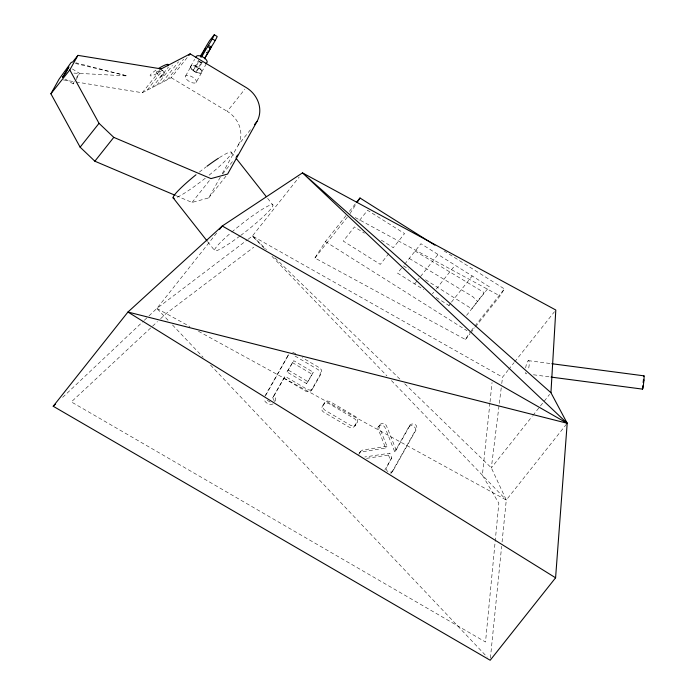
<?xml version="1.0" encoding="UTF-8"?>
<svg xmlns="http://www.w3.org/2000/svg" width="695" height="695" viewBox="0 0 695 695"><rect width="100%" height="100%" fill="white"/><g stroke="black" fill="none" stroke-linecap="round" stroke-linejoin="round"><path stroke-width="0.52" stroke-dasharray="3.48 2.61" d="M490.401 658.096L501.642 546.27M502.077 541.97L506.29 500.035L491.339 467.857L404.177 383.266M489.914 402.952L482.382 475.172L498.836 503.241L485.527 641.998L71.333 401.918L157.452 321.637M490.027 401.875L492.051 382.476M501.234 387.827L491.339 467.857L532.188 416.348M501.764 383.562L502.555 377.159L507.949 370.357M378.262 426.739C379.887 423.898 384.213 424.975 385.16 427.842L394.751 451.846L396.15 449.986L386.55 425.992C384.674 421.04 378.315 423.672 377.837 428.077L385.577 448.093L361.218 451.915L359.975 452.332L358.707 454.547M379.652 424.888L379.453 427.59L386.976 446.233L385.577 448.093M386.976 446.233L362.616 450.056L360.505 451.437L360.227 454.113M275.368 401.093L275.628 398.4L273.839 396.176L285.037 376.29L307.763 389.704L310.535 390.147L312.68 388.601L321.481 372.98L321.716 370.296L319.952 368.063L302.342 357.673M384.795 470.089L391.728 457.84L389.834 453.183L364.797 456.98M74.226 81.463L73.192 83.886L74.6 82.062M190.699 66.399L194.643 59.336M185.608 75.972L191.029 66.26M202.132 62.428L198.692 68.588L195.894 72.124L193.01 70.386L198.909 59.831M193.01 70.386L195.816 66.859L199.257 60.7M195.894 72.124L201.793 61.568M201.715 72.002L206.154 64.053M196.086 82.496A6.203 2.737 29.2 0 0 189.874 75.825A6.203 2.737 29.2 0 0 186.573 79.378A6.203 2.737 29.2 0 0 196.086 82.496L201.507 72.784A6.203 2.737 29.2 0 0 195.304 66.112A6.203 2.737 29.2 0 0 192.002 69.665A6.203 2.737 29.2 0 0 201.507 72.784M176.174 195.712L192.037 202.445L208.691 197.919L220.723 176.4M222.304 173.559L238.142 145.229L251.182 128.792M264.83 396.289L288.616 354.476M265.69 395.377L288.555 354.798M287 372.007L293.724 360.696L313.297 372.251L307.972 381.711L306.573 383.562L287 372.007L293.724 360.696M274.386 401.641L273.561 398.982L272.44 398.027L285.037 376.29M306.573 383.562L313.297 372.251M283.647 378.149L306.365 391.554L309.136 391.997L311.291 390.451L320.091 374.831L320.317 372.146L318.562 369.922L293.533 355.154M323.531 404.403C321.698 406.54 320.56 410.319 323.522 412.039L349.55 427.399C354.546 429.762 360.714 420.084 355.866 416.809L329.847 401.449L327.145 400.972L325.851 401.493L323.531 404.403L325.746 402.831L328.448 403.3L354.476 418.659C357.447 420.345 356.344 424.106 354.511 426.226M324.921 402.553C323.097 404.681 321.959 408.469 324.921 410.189L350.949 425.548L353.746 425.983L355.91 424.376M394.751 451.846L408.599 427.26C409.937 421.639 418.894 423.681 416.444 429.215L393.057 470.741L390.772 473.616M391.728 457.84L386.185 468.23L387.019 470.897L389.504 472.357L392.171 471.757L393.057 470.741M396.15 449.986L409.998 425.41M391.659 472.591L415.054 431.065C417.339 427.164 410.858 423.255 408.599 427.26M76.189 79.586L79.551 73.349L72.419 69.013M76.493 77.553L79.482 73.27M346.023 215.598L325.416 241.582L314.896 258.019L465.459 339.534L469.82 332.479M475.432 326.963L500.026 295.957L504.388 288.903L444.07 250.93M350.045 213.53L356.474 203.479M272.44 398.027L273.839 396.176M311.291 390.451L312.68 388.601M359.107 453.288L360.505 451.437M366.534 458.353L388.444 455.034L389.834 453.183M147.218 90.176L162.595 70.169M76.12 81.975L142.293 92.739L159.902 70.543M152.144 87.613L168.442 67.068M156.792 85.198L172.438 65.469M162.213 82.375L178.511 61.829M167.33 79.717L183.628 59.162M142.293 92.739L171.222 77.692L188.18 56.321M238.142 145.229A26.106 23.361 38.4 0 0 227.239 111.365L244.848 89.169M192.037 202.445L210.29 179.432M222.678 173.932L233.763 159.954M208.691 197.919L226.301 175.722M149.008 315.86L156.862 308.45L217.535 231.948M248.115 239.271L252.415 236.005L299.154 177.086M349.35 211.41L355.996 203.027M314.896 258.019L347.465 216.953M359.628 220.272L367.542 210.29L404.56 233.59L393.344 247.724L379.8 239.202M388.844 253.562L380.278 264.369L343.261 241.069L354.467 226.935L364.397 233.181M401.467 268.279L397.583 273.161L423.663 289.58M404.707 264.187L420.944 243.719L489.28 286.74L466.571 315.365M414.672 283.916L417.261 280.658M417.904 279.842L419.198 278.209M420.492 276.575L438.024 254.474M432.403 293.855L433.697 292.221M436.286 288.964L455.112 265.229M448.84 305.426L450.786 302.977M451.437 302.16L472.2 275.985M471.149 330.803L504.388 288.903M465.459 339.534L470.107 333.669M470.776 332.827L474.763 327.805M508.618 369.514L514.013 362.712M514.682 361.86L554.454 311.725M532.856 415.506L543.577 401.997M544.246 401.154L549.597 394.404M198.449 331.254L506.29 500.035L567.198 423.255M287.687 355.71L288.573 354.711M62.637 397.366L143.509 321.047M144.299 320.299L148.226 316.599M160.614 318.692L166.148 313.541L253.736 247.22M168.042 320.247L156.862 308.45L247.255 239.923M273.074 403.96C269.556 405.68 264.126 402.414 263.883 398.53M73.887 73.105L127.298 75.946L75.842 62.802M528.296 360.636L551.126 363.633M533.43 374.77L549.997 376.951M63.306 79.89L75.051 81.802M75.355 63.436L127.298 75.946M292.664 352.252L295.862 353.842M355.18 217.535L500.026 295.957M156.862 308.45L189.9 326.563M264.447 248.515L252.415 236.005L502.555 377.159M292.326 362.555L311.899 374.11M288.39 370.157L307.972 381.711M267.228 400.294L270.451 402.197M195.816 66.859L198.692 68.588M171.222 77.692L227.239 111.365M415.106 251.077L484.25 292.647L471.766 308.823L424.993 279.407M409.259 258.444L472.67 296.557L477.604 301.465M65.234 79.1L73.192 83.886M403.404 265.829L408.799 269.226M436.252 297.503L451.541 307.129M325.416 241.582L467.075 330.751M252.415 236.005L266.428 249.601M274.985 257.906L400.285 379.496M271.962 256.325L386.941 375.908M391.45 380.599L506.29 500.035M172.516 324.973L203.096 357.239M210.55 365.11L487.204 657.105M231.574 152.535L235.579 157.626M267.636 198.362L272.97 205.155M207.805 241.877L214.486 250.365M162.665 70.351L164.819 73.818M156.384 71.967L159.607 77.162M388.444 455.034L390.329 459.699M525.646 367.907A6.742 1.538 -79.7 0 1 528.695 360.688A6.742 1.538 -79.7 0 1 528.278 369.957M526.81 373.441A6.742 1.538 -79.7 0 1 525.446 372.381M231.748 232.078A37.07 4.248 -38.2 0 1 272.605 204.66A37.07 4.248 -38.2 0 1 240.765 235.396M239.914 236.031A37.07 4.248 -38.2 0 1 214.859 250.86A37.07 4.248 -38.2 0 1 230.975 232.738M219.342 157.661A37.07 4.248 -38.2 0 1 230.992 154.142A37.07 4.248 -38.2 0 1 208.674 175.514M205.303 178.207A37.07 4.248 -38.2 0 1 174.992 198.11M199.361 172.082A37.07 4.248 -38.2 0 1 206.146 166.87M159.494 70.586A3.11 0.513 -31.9 0 1 156.471 71.993A3.11 0.513 -31.9 0 1 157.817 70.447M162.222 70.264A10.633 1.764 -31.9 0 1 150.511 75.937A10.633 1.764 -31.9 0 1 156.905 69.5M202.236 62.767A6.203 2.737 29.2 0 1 198.145 60.378M201.168 61.925A8.427 0.539 -59 0 0 200.855 62.741L197.979 61.012A8.427 0.539 -59 0 1 198.084 60.682M206.111 53.202A8.427 0.539 -59 0 1 206.754 52.186M206.597 52.924A8.427 0.539 -59 0 1 206.71 52.594M207.214 51.465A8.427 0.539 -59 0 1 207.605 50.692M191.707 69.083A6.203 2.737 29.2 0 0 201.307 72.593A6.203 2.737 29.2 0 0 195.608 65.912A6.203 2.737 29.2 0 0 191.707 69.083M160.736 76.876A3.11 0.513 -31.9 0 0 164.863 73.948A3.11 0.513 -31.9 0 0 161.049 75.642A3.11 0.513 -31.9 0 0 160.736 76.876"/><path stroke-width="1.04" d="M550.944 392.71L555.809 310.022L302.49 172.881L222.261 225.997L127.95 312.029L53.211 406.254L490.184 660.25L555.583 577.806L567.198 423.255L550.944 392.71L302.49 172.881L567.198 423.255L127.95 312.029L555.583 577.806M642.719 388.687L642.979 385.586M643.492 379.383L643.231 382.485L643.944 379.957M175.175 195.295L94.859 161.205L80.125 147.166L50.9 93.773L59.04 79.204L71.194 62.437L72.688 61.994L77.953 55.365L161.205 68.901L190.135 53.854L246.152 87.527A26.106 23.361 38.4 0 1 257.046 121.39L227.604 174.08L210.941 178.606L113.772 137.367L99.029 123.328L69.804 69.926L77.953 55.365M200.725 57.06L204.651 50.014L203.722 51.195A8.427 0.539 -59 0 1 209.621 40.64L214.295 34.75L217.17 36.479A8.427 0.539 -59 0 1 211.271 47.043L204.443 58.771M201.559 57.042L208.387 45.305A8.427 0.539 -59 0 0 214.295 34.75M357.065 202.566L359.984 198.005L434.931 245.179M50.9 93.773L69.804 69.926M80.125 147.166L99.029 123.328M94.859 161.205L113.772 137.367M188.832 55.496L190.135 53.854M205.207 48.772L203.878 50.457A8.427 0.539 -59 0 0 200.586 55.861M209.43 48.824L211.428 46.296A8.427 0.539 -59 0 1 205.529 56.851L204.591 58.032M254.44 124.683L257.046 121.39M236.369 156.67L237.673 155.02M219.559 229.402L222.261 225.997L567.198 423.255M356.657 202.193L359.984 198.005M53.211 406.254L55.565 404.03M551.847 363.728L644.03 375.847M551.066 377.09L642.441 389.113M212.279 38.85L215.155 40.579M208.387 45.305L211.271 47.043M207.458 46.487L210.342 48.216M236.248 158.477L266.298 196.668M173.09 197.745L207.136 241.026M174.193 198.284A37.07 4.248 -38.2 0 1 195.981 174.775M206.988 166.244A37.07 4.248 -38.2 0 1 218.439 158.243M643.744 376.282A6.742 0.46 -83.7 0 1 643.692 382.519A6.742 0.46 -83.7 0 1 642.371 388.653M196.094 57.459A6.203 2.737 29.2 0 1 203.201 57.225A6.203 2.737 29.2 0 1 205.981 63.236M159.85 69.205A3.11 0.513 -31.9 0 1 161.492 68.987M158.46 68.51A10.633 1.764 -31.9 0 1 167.686 65.773M62.533 77.397L65.582 73.218L68.883 66.885L62.533 77.397"/></g></svg>
